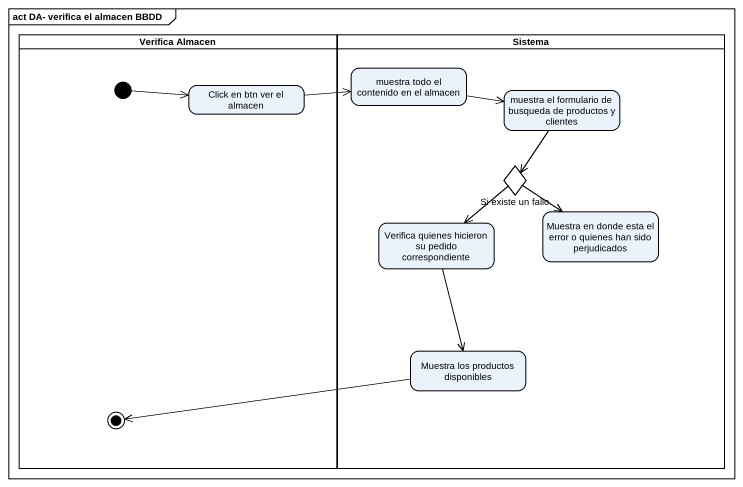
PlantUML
@startuml
mainframe act DA- verifica el almacen BBDD
hide empty description
state "Verifica Almacen" as Verifica_Almacen <<partition>> {
  state "Click en btn ver el almacen" as Click_en_btn_ver_el_almacen
  state final1 <<end>>
  [*] -right-> Click_en_btn_ver_el_almacen
}
state Sistema <<partition>> {
  state "muestra todo el contenido en el almacen" as muestra_todo_el_contenido
  state "muestra el formulario de busqueda de productos y clientes" as muestra_el_formulario_de
  state "Si existe un fallo" as Si_existe_un_fallo <<choice>>
  state "Verifica quienes hicieron su pedido correspondiente" as Verifica_quienes_hicieron
  state "Muestra en donde esta el error o quienes han sido perjudicados" as Muestra_en_donde_esta_el
  state "Muestra los productos disponibles" as Muestra_los_productos
}
Click_en_btn_ver_el_almacen -right-> muestra_todo_el_contenido
muestra_todo_el_contenido -right-> muestra_el_formulario_de
muestra_el_formulario_de --> Si_existe_un_fallo
Si_existe_un_fallo --> Verifica_quienes_hicieron
Si_existe_un_fallo --> Muestra_en_donde_esta_el
Verifica_quienes_hicieron --> Muestra_los_productos
Muestra_los_productos -left-> final1
@enduml
